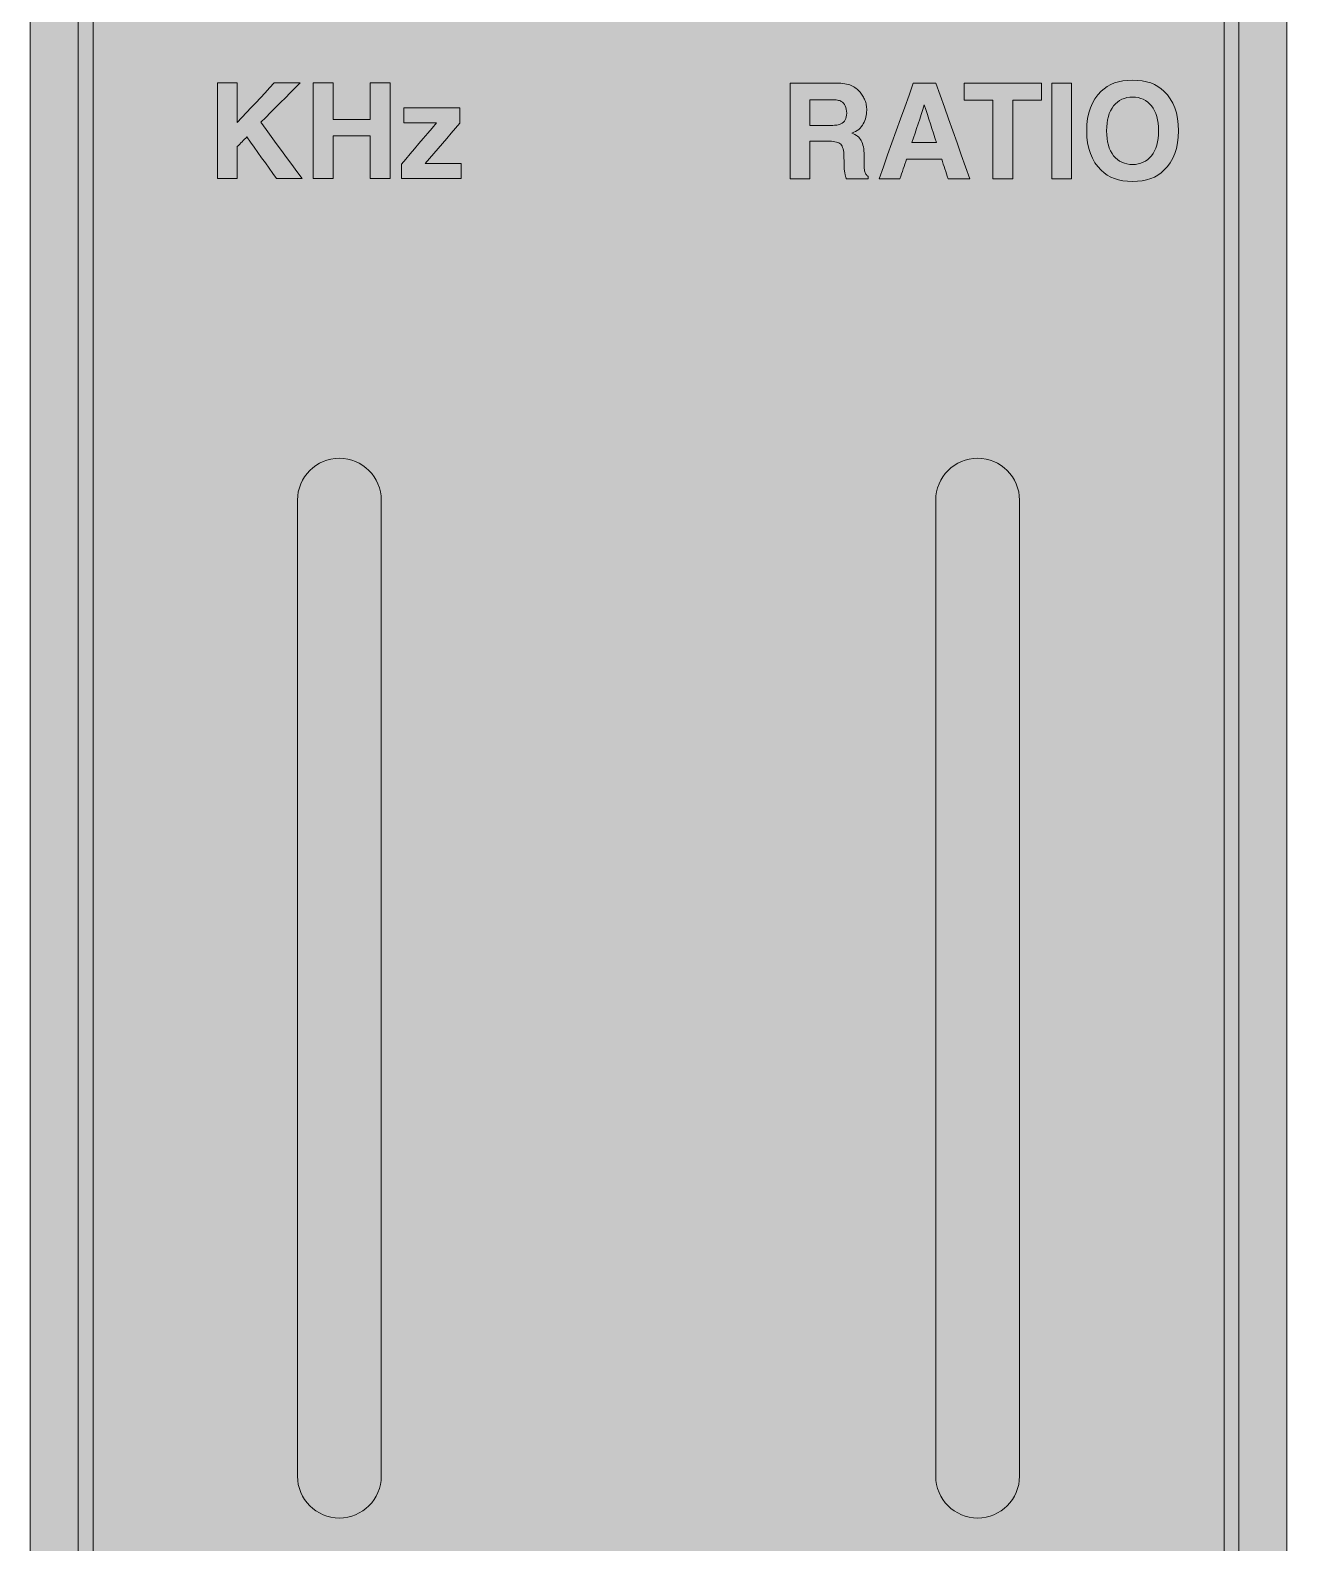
# Model space of a CAD drawing. Header units: millimetres. Extents: x 0 to 30, y -128 to 0.
# Drawn here: x 0 to 30, y -105.59 to -69.47 of the extents above; entities that cross this region are included whole.
import ezdxf

# ---------------------------------------------------------------- set-up
doc = ezdxf.new("R2010")
doc.units = ezdxf.units.MM
doc.header["$MEASUREMENT"] = 0
for name, color, linetype in [('Graphics', 7, 'Continuous'), ('Holes', 7, 'Continuous'), ('Panel', 7, 'Continuous')]:
    doc.layers.add(name, color=color, linetype=linetype)

# ---------------------------------------------------------------- blocks, each defined once
blk = doc.blocks.new('block 4')
at = {"layer": 'Graphics'}
h = blk.add_hatch(color=2, dxfattribs=at)
h.dxf.hatch_style = 2
h.paths.add_polyline_path([(18.614, -72.117), (18.672, -72.117), (18.73, -72.117), (18.788, -72.117), (18.847, -72.117), (18.905, -72.117), (18.963, -72.117), (19.022, -72.117), (19.08, -72.117), (19.128, -72.118), (19.172, -72.122), (19.212, -72.128), (19.248, -72.136), (19.28, -72.146), (19.308, -72.158), (19.332, -72.173), (19.352, -72.19), (19.369, -72.211), (19.384, -72.236), (19.397, -72.265), (19.407, -72.299), (19.416, -72.338), (19.422, -72.381), (19.426, -72.429), (19.427, -72.482), (19.428, -72.508), (19.428, -72.535), (19.429, -72.561), (19.429, -72.588), (19.429, -72.614), (19.43, -72.641), (19.43, -72.667), (19.431, -72.694), (19.431, -72.719), (19.432, -72.744), (19.434, -72.769), (19.436, -72.794), (19.439, -72.818), (19.443, -72.843), (19.446, -72.867), (19.451, -72.891), (19.453, -72.903), (19.456, -72.916), (19.459, -72.93), (19.463, -72.945), (19.467, -72.961), (19.472, -72.977), (19.477, -72.995), (19.482, -73.013), (19.548, -73.013), (19.614, -73.013), (19.679, -73.013), (19.745, -73.013), (19.811, -73.013), (19.877, -73.013), (19.943, -73.013), (20.009, -73.013), (20.009, -73.006), (20.009, -72.999), (20.009, -72.992), (20.009, -72.985), (20.009, -72.978), (20.009, -72.97), (20.009, -72.963), (20.009, -72.956), (19.992, -72.945), (19.977, -72.932), (19.964, -72.918), (19.952, -72.903), (19.942, -72.886), (19.933, -72.867), (19.926, -72.847), (19.921, -72.826), (19.918, -72.81), (19.915, -72.792), (19.913, -72.77), (19.911, -72.745), (19.91, -72.717), (19.909, -72.685), (19.908, -72.651), (19.908, -72.613), (19.908, -72.594), (19.908, -72.575), (19.908, -72.556), (19.908, -72.537), (19.908, -72.517), (19.908, -72.498), (19.908, -72.479), (19.908, -72.46), (19.907, -72.402), (19.904, -72.347), (19.899, -72.297), (19.892, -72.25), (19.882, -72.208), (19.871, -72.169), (19.858, -72.134), (19.842, -72.102), (19.824, -72.074), (19.803, -72.047), (19.78, -72.022), (19.753, -71.999), (19.724, -71.977), (19.691, -71.957), (19.656, -71.939), (19.618, -71.922), (19.664, -71.904), (19.706, -71.884), (19.745, -71.86), (19.781, -71.834), (19.813, -71.805), (19.842, -71.772), (19.867, -71.737), (19.889, -71.699), (19.909, -71.66), (19.925, -71.62), (19.94, -71.581), (19.951, -71.541), (19.96, -71.501), (19.967, -71.46), (19.97, -71.42), (19.972, -71.379), (19.971, -71.346), (19.969, -71.314), (19.966, -71.282), (19.961, -71.252), (19.955, -71.222), (19.948, -71.194), (19.939, -71.166), (19.929, -71.139), (19.918, -71.113), (19.906, -71.088), (19.893, -71.063), (19.879, -71.038), (19.865, -71.015), (19.849, -70.991), (19.832, -70.969), (19.814, -70.947), (19.792, -70.921), (19.768, -70.897), (19.743, -70.875), (19.717, -70.854), (19.69, -70.835), (19.661, -70.817), (19.631, -70.802), (19.6, -70.787), (19.567, -70.774), (19.531, -70.763), (19.491, -70.753), (19.447, -70.745), (19.4, -70.739), (19.35, -70.734), (19.297, -70.73), (19.24, -70.728), (19.103, -70.728), (18.967, -70.728), (18.83, -70.728), (18.693, -70.728), (18.557, -70.728), (18.42, -70.728), (18.284, -70.728), (18.147, -70.728), (18.147, -71.014), (18.147, -71.3), (18.147, -71.585), (18.147, -71.871), (18.147, -72.156), (18.147, -72.442), (18.147, -72.728), (18.147, -73.013), (18.205, -73.013), (18.264, -73.013), (18.322, -73.013), (18.38, -73.013), (18.439, -73.013), (18.497, -73.013), (18.555, -73.013), (18.614, -73.013), (18.614, -72.901), (18.614, -72.789), (18.614, -72.677), (18.614, -72.565), (18.614, -72.453), (18.614, -72.341), (18.614, -72.229)])
h.paths.add_polyline_path([(18.614, -71.125), (18.679, -71.125), (18.745, -71.125), (18.811, -71.125), (18.877, -71.125), (18.943, -71.125), (19.009, -71.125), (19.075, -71.125), (19.141, -71.125), (19.176, -71.126), (19.21, -71.128), (19.241, -71.131), (19.27, -71.135), (19.296, -71.141), (19.32, -71.148), (19.342, -71.156), (19.362, -71.165), (19.392, -71.185), (19.419, -71.21), (19.441, -71.238), (19.46, -71.271), (19.474, -71.308), (19.484, -71.349), (19.491, -71.395), (19.493, -71.444), (19.49, -71.491), (19.484, -71.533), (19.474, -71.571), (19.459, -71.605), (19.44, -71.635), (19.416, -71.661), (19.389, -71.684), (19.357, -71.702), (19.337, -71.711), (19.314, -71.718), (19.289, -71.725), (19.261, -71.73), (19.232, -71.734), (19.199, -71.737), (19.165, -71.738), (19.127, -71.739), (19.063, -71.739), (18.999, -71.739), (18.935, -71.739), (18.871, -71.739), (18.806, -71.739), (18.742, -71.739), (18.678, -71.739), (18.614, -71.739), (18.614, -71.662), (18.614, -71.586), (18.614, -71.509), (18.614, -71.432), (18.614, -71.355), (18.614, -71.279), (18.614, -71.202)])
h = blk.add_hatch(color=2, dxfattribs=at)
h.dxf.hatch_style = 2
h.paths.add_polyline_path([(21.083, -70.728), (20.981, -71.014), (20.879, -71.3), (20.777, -71.585), (20.675, -71.871), (20.573, -72.156), (20.471, -72.442), (20.369, -72.728), (20.267, -73.013), (20.329, -73.013), (20.392, -73.013), (20.454, -73.013), (20.516, -73.013), (20.579, -73.013), (20.641, -73.013), (20.704, -73.013), (20.766, -73.013), (20.786, -72.955), (20.805, -72.896), (20.824, -72.837), (20.844, -72.779), (20.863, -72.72), (20.882, -72.661), (20.902, -72.602), (20.921, -72.544), (21.026, -72.544), (21.131, -72.544), (21.237, -72.544), (21.342, -72.544), (21.447, -72.544), (21.552, -72.544), (21.657, -72.544), (21.763, -72.544), (21.781, -72.602), (21.8, -72.661), (21.819, -72.72), (21.838, -72.779), (21.857, -72.837), (21.876, -72.896), (21.895, -72.955), (21.913, -73.013), (21.978, -73.013), (22.043, -73.013), (22.108, -73.013), (22.172, -73.013), (22.237, -73.013), (22.302, -73.013), (22.367, -73.013), (22.431, -73.013), (22.33, -72.728), (22.229, -72.442), (22.128, -72.156), (22.027, -71.871), (21.926, -71.585), (21.825, -71.3), (21.724, -71.014), (21.623, -70.728), (21.555, -70.728), (21.488, -70.728), (21.42, -70.728), (21.353, -70.728), (21.285, -70.728), (21.218, -70.728), (21.15, -70.728)])
h.paths.add_polyline_path([(21.051, -72.15), (21.088, -72.037), (21.125, -71.925), (21.162, -71.813), (21.199, -71.7), (21.236, -71.588), (21.273, -71.475), (21.31, -71.363), (21.347, -71.251), (21.384, -71.363), (21.42, -71.475), (21.456, -71.588), (21.492, -71.7), (21.528, -71.813), (21.564, -71.925), (21.6, -72.037), (21.636, -72.15), (21.563, -72.15), (21.49, -72.15), (21.417, -72.15), (21.344, -72.15), (21.27, -72.15), (21.197, -72.15), (21.124, -72.15)])
h = blk.add_hatch(color=2, dxfattribs=at)
h.dxf.hatch_style = 2
h.paths.add_polyline_path([(23.464, -73.013), (23.464, -72.778), (23.464, -72.543), (23.464, -72.308), (23.464, -72.073), (23.464, -71.838), (23.464, -71.603), (23.464, -71.368), (23.464, -71.133), (23.55, -71.133), (23.635, -71.133), (23.721, -71.133), (23.806, -71.133), (23.892, -71.133), (23.977, -71.133), (24.063, -71.133), (24.148, -71.133), (24.148, -71.082), (24.148, -71.032), (24.148, -70.981), (24.148, -70.931), (24.148, -70.88), (24.148, -70.829), (24.148, -70.779), (24.148, -70.728), (23.917, -70.728), (23.685, -70.728), (23.454, -70.728), (23.223, -70.728), (22.991, -70.728), (22.76, -70.728), (22.528, -70.728), (22.297, -70.728), (22.297, -70.779), (22.297, -70.829), (22.297, -70.88), (22.297, -70.931), (22.297, -70.981), (22.297, -71.032), (22.297, -71.082), (22.297, -71.133), (22.383, -71.133), (22.469, -71.133), (22.555, -71.133), (22.64, -71.133), (22.726, -71.133), (22.812, -71.133), (22.898, -71.133), (22.984, -71.133), (22.984, -71.368), (22.984, -71.603), (22.984, -71.838), (22.984, -72.073), (22.984, -72.308), (22.984, -72.543), (22.984, -72.778), (22.984, -73.013), (23.044, -73.013), (23.104, -73.013), (23.164, -73.013), (23.224, -73.013), (23.284, -73.013), (23.344, -73.013), (23.404, -73.013)])
h = blk.add_hatch(color=2, dxfattribs=at)
h.dxf.hatch_style = 2
h.paths.add_polyline_path([(24.388, -73.013), (24.448, -73.013), (24.507, -73.013), (24.566, -73.013), (24.626, -73.013), (24.685, -73.013), (24.744, -73.013), (24.804, -73.013), (24.863, -73.013), (24.863, -72.728), (24.863, -72.442), (24.863, -72.156), (24.863, -71.871), (24.863, -71.585), (24.863, -71.3), (24.863, -71.014), (24.863, -70.728), (24.804, -70.728), (24.744, -70.728), (24.685, -70.728), (24.626, -70.728), (24.566, -70.728), (24.507, -70.728), (24.448, -70.728), (24.388, -70.728), (24.388, -71.014), (24.388, -71.3), (24.388, -71.585), (24.388, -71.871), (24.388, -72.156), (24.388, -72.442), (24.388, -72.728)])
h = blk.add_hatch(color=2, dxfattribs=at)
h.dxf.hatch_style = 2
h.paths.add_polyline_path([(26.32, -70.658), (26.201, -70.663), (26.09, -70.675), (25.985, -70.696), (25.888, -70.725), (25.798, -70.763), (25.715, -70.808), (25.64, -70.863), (25.571, -70.925), (25.49, -71.009), (25.419, -71.102), (25.36, -71.205), (25.311, -71.318), (25.273, -71.441), (25.246, -71.573), (25.229, -71.716), (25.224, -71.868), (25.229, -72.017), (25.246, -72.157), (25.273, -72.289), (25.311, -72.411), (25.36, -72.524), (25.419, -72.629), (25.49, -72.724), (25.571, -72.81), (25.64, -72.873), (25.715, -72.927), (25.798, -72.973), (25.888, -73.01), (25.985, -73.039), (26.09, -73.06), (26.201, -73.073), (26.32, -73.077), (26.439, -73.073), (26.551, -73.06), (26.655, -73.039), (26.752, -73.01), (26.842, -72.973), (26.925, -72.927), (27.001, -72.873), (27.069, -72.81), (27.15, -72.724), (27.22, -72.629), (27.28, -72.524), (27.328, -72.411), (27.366, -72.289), (27.393, -72.157), (27.409, -72.017), (27.415, -71.868), (27.409, -71.716), (27.393, -71.573), (27.366, -71.441), (27.328, -71.318), (27.28, -71.205), (27.22, -71.102), (27.15, -71.009), (27.069, -70.925), (27.001, -70.863), (26.925, -70.808), (26.842, -70.763), (26.752, -70.725), (26.655, -70.696), (26.551, -70.675), (26.439, -70.663)])
h.paths.add_polyline_path([(26.77, -72.463), (26.727, -72.512), (26.68, -72.555), (26.629, -72.591), (26.574, -72.62), (26.516, -72.643), (26.455, -72.659), (26.389, -72.669), (26.32, -72.672), (26.251, -72.669), (26.185, -72.659), (26.123, -72.643), (26.065, -72.62), (26.01, -72.591), (25.959, -72.555), (25.911, -72.512), (25.867, -72.463), (25.828, -72.408), (25.793, -72.347), (25.764, -72.281), (25.741, -72.21), (25.722, -72.132), (25.709, -72.05), (25.701, -71.961), (25.698, -71.868), (25.701, -71.774), (25.709, -71.686), (25.722, -71.603), (25.741, -71.526), (25.764, -71.454), (25.793, -71.388), (25.828, -71.327), (25.867, -71.272), (25.911, -71.223), (25.959, -71.181), (26.01, -71.145), (26.065, -71.115), (26.123, -71.093), (26.185, -71.076), (26.251, -71.066), (26.32, -71.063), (26.389, -71.066), (26.455, -71.076), (26.516, -71.093), (26.574, -71.116), (26.629, -71.145), (26.68, -71.181), (26.727, -71.224), (26.77, -71.273), (26.809, -71.328), (26.843, -71.389), (26.872, -71.455), (26.895, -71.527), (26.914, -71.604), (26.927, -71.686), (26.935, -71.774), (26.937, -71.868), (26.935, -71.961), (26.927, -72.05), (26.914, -72.132), (26.895, -72.21), (26.872, -72.281), (26.843, -72.347), (26.809, -72.408)])
at = {"layer": 'Graphics', "lineweight": 0}
for points in [[(18.614, -72.117), (18.672, -72.117), (18.73, -72.117), (18.788, -72.117), (18.847, -72.117), (18.905, -72.117), (18.963, -72.117), (19.022, -72.117), (19.08, -72.117), (19.128, -72.118), (19.172, -72.122), (19.212, -72.128), (19.248, -72.136), (19.28, -72.146), (19.308, -72.158), (19.332, -72.173), (19.352, -72.19), (19.369, -72.211), (19.384, -72.236), (19.397, -72.265), (19.407, -72.299), (19.416, -72.338), (19.422, -72.381), (19.426, -72.429), (19.427, -72.482), (19.428, -72.508), (19.428, -72.535), (19.429, -72.561), (19.429, -72.588), (19.429, -72.614), (19.43, -72.641), (19.43, -72.667), (19.431, -72.694), (19.431, -72.719), (19.432, -72.744), (19.434, -72.769), (19.436, -72.794), (19.439, -72.818), (19.443, -72.843), (19.446, -72.867), (19.451, -72.891), (19.453, -72.903), (19.456, -72.916), (19.459, -72.93), (19.463, -72.945), (19.467, -72.961), (19.472, -72.977), (19.477, -72.995), (19.482, -73.013), (19.548, -73.013), (19.614, -73.013), (19.679, -73.013), (19.745, -73.013), (19.811, -73.013), (19.877, -73.013), (19.943, -73.013), (20.009, -73.013), (20.009, -73.006), (20.009, -72.999), (20.009, -72.992), (20.009, -72.985), (20.009, -72.978), (20.009, -72.97), (20.009, -72.963), (20.009, -72.956), (19.992, -72.945), (19.977, -72.932), (19.964, -72.918), (19.952, -72.903), (19.942, -72.886), (19.933, -72.867), (19.926, -72.847), (19.921, -72.826), (19.918, -72.81), (19.915, -72.792), (19.913, -72.77), (19.911, -72.745), (19.91, -72.717), (19.909, -72.685), (19.908, -72.651), (19.908, -72.613), (19.908, -72.594), (19.908, -72.575), (19.908, -72.556), (19.908, -72.537), (19.908, -72.517), (19.908, -72.498), (19.908, -72.479), (19.908, -72.46), (19.907, -72.402), (19.904, -72.347), (19.899, -72.297), (19.892, -72.25), (19.882, -72.208), (19.871, -72.169), (19.858, -72.134), (19.842, -72.102), (19.824, -72.074), (19.803, -72.047), (19.78, -72.022), (19.753, -71.999), (19.724, -71.977), (19.691, -71.957), (19.656, -71.939), (19.618, -71.922), (19.664, -71.904), (19.706, -71.884), (19.745, -71.86), (19.781, -71.834), (19.813, -71.805), (19.842, -71.772), (19.867, -71.737), (19.889, -71.699), (19.909, -71.66), (19.925, -71.62), (19.94, -71.581), (19.951, -71.541), (19.96, -71.501), (19.967, -71.46), (19.97, -71.42), (19.972, -71.379), (19.971, -71.346), (19.969, -71.314), (19.966, -71.282), (19.961, -71.252), (19.955, -71.222), (19.948, -71.194), (19.939, -71.166), (19.929, -71.139), (19.918, -71.113), (19.906, -71.088), (19.893, -71.063), (19.879, -71.038), (19.865, -71.015), (19.849, -70.991), (19.832, -70.969), (19.814, -70.947), (19.792, -70.921), (19.768, -70.897), (19.743, -70.875), (19.717, -70.854), (19.69, -70.835), (19.661, -70.817), (19.631, -70.802), (19.6, -70.787), (19.567, -70.774), (19.531, -70.763), (19.491, -70.753), (19.447, -70.745), (19.4, -70.739), (19.35, -70.734), (19.297, -70.73), (19.24, -70.728), (19.103, -70.728), (18.967, -70.728), (18.83, -70.728), (18.693, -70.728), (18.557, -70.728), (18.42, -70.728), (18.284, -70.728), (18.147, -70.728), (18.147, -71.014), (18.147, -71.3), (18.147, -71.585), (18.147, -71.871), (18.147, -72.156), (18.147, -72.442), (18.147, -72.728), (18.147, -73.013), (18.205, -73.013), (18.264, -73.013), (18.322, -73.013), (18.38, -73.013), (18.439, -73.013), (18.497, -73.013), (18.555, -73.013), (18.614, -73.013), (18.614, -72.901), (18.614, -72.789), (18.614, -72.677), (18.614, -72.565), (18.614, -72.453), (18.614, -72.341), (18.614, -72.229), (18.614, -72.117), (18.614, -72.117)], [(21.083, -70.728), (20.981, -71.014), (20.879, -71.3), (20.777, -71.585), (20.675, -71.871), (20.573, -72.156), (20.471, -72.442), (20.369, -72.728), (20.267, -73.013), (20.329, -73.013), (20.392, -73.013), (20.454, -73.013), (20.516, -73.013), (20.579, -73.013), (20.641, -73.013), (20.704, -73.013), (20.766, -73.013), (20.786, -72.955), (20.805, -72.896), (20.824, -72.837), (20.844, -72.779), (20.863, -72.72), (20.882, -72.661), (20.902, -72.602), (20.921, -72.544), (21.026, -72.544), (21.131, -72.544), (21.237, -72.544), (21.342, -72.544), (21.447, -72.544), (21.552, -72.544), (21.657, -72.544), (21.763, -72.544), (21.781, -72.602), (21.8, -72.661), (21.819, -72.72), (21.838, -72.779), (21.857, -72.837), (21.876, -72.896), (21.895, -72.955), (21.913, -73.013), (21.978, -73.013), (22.043, -73.013), (22.108, -73.013), (22.172, -73.013), (22.237, -73.013), (22.302, -73.013), (22.367, -73.013), (22.431, -73.013), (22.33, -72.728), (22.229, -72.442), (22.128, -72.156), (22.027, -71.871), (21.926, -71.585), (21.825, -71.3), (21.724, -71.014), (21.623, -70.728), (21.555, -70.728), (21.488, -70.728), (21.42, -70.728), (21.353, -70.728), (21.285, -70.728), (21.218, -70.728), (21.15, -70.728), (21.083, -70.728), (21.083, -70.728)], [(23.464, -73.013), (23.464, -72.778), (23.464, -72.543), (23.464, -72.308), (23.464, -72.073), (23.464, -71.838), (23.464, -71.603), (23.464, -71.368), (23.464, -71.133), (23.55, -71.133), (23.635, -71.133), (23.721, -71.133), (23.806, -71.133), (23.892, -71.133), (23.977, -71.133), (24.063, -71.133), (24.148, -71.133), (24.148, -71.082), (24.148, -71.032), (24.148, -70.981), (24.148, -70.931), (24.148, -70.88), (24.148, -70.829), (24.148, -70.779), (24.148, -70.728), (23.917, -70.728), (23.685, -70.728), (23.454, -70.728), (23.223, -70.728), (22.991, -70.728), (22.76, -70.728), (22.528, -70.728), (22.297, -70.728), (22.297, -70.779), (22.297, -70.829), (22.297, -70.88), (22.297, -70.931), (22.297, -70.981), (22.297, -71.032), (22.297, -71.082), (22.297, -71.133), (22.383, -71.133), (22.469, -71.133), (22.555, -71.133), (22.64, -71.133), (22.726, -71.133), (22.812, -71.133), (22.898, -71.133), (22.984, -71.133), (22.984, -71.368), (22.984, -71.603), (22.984, -71.838), (22.984, -72.073), (22.984, -72.308), (22.984, -72.543), (22.984, -72.778), (22.984, -73.013), (23.044, -73.013), (23.104, -73.013), (23.164, -73.013), (23.224, -73.013), (23.284, -73.013), (23.344, -73.013), (23.404, -73.013), (23.464, -73.013), (23.464, -73.013)], [(24.388, -73.013), (24.448, -73.013), (24.507, -73.013), (24.566, -73.013), (24.626, -73.013), (24.685, -73.013), (24.744, -73.013), (24.804, -73.013), (24.863, -73.013), (24.863, -72.728), (24.863, -72.442), (24.863, -72.156), (24.863, -71.871), (24.863, -71.585), (24.863, -71.3), (24.863, -71.014), (24.863, -70.728), (24.804, -70.728), (24.744, -70.728), (24.685, -70.728), (24.626, -70.728), (24.566, -70.728), (24.507, -70.728), (24.448, -70.728), (24.388, -70.728), (24.388, -71.014), (24.388, -71.3), (24.388, -71.585), (24.388, -71.871), (24.388, -72.156), (24.388, -72.442), (24.388, -72.728), (24.388, -73.013), (24.388, -73.013)], [(26.32, -70.658), (26.201, -70.663), (26.09, -70.675), (25.985, -70.696), (25.888, -70.725), (25.798, -70.763), (25.715, -70.808), (25.64, -70.863), (25.571, -70.925), (25.49, -71.009), (25.419, -71.102), (25.36, -71.205), (25.311, -71.318), (25.273, -71.441), (25.246, -71.573), (25.229, -71.716), (25.224, -71.868), (25.229, -72.017), (25.246, -72.157), (25.273, -72.289), (25.311, -72.411), (25.36, -72.524), (25.419, -72.629), (25.49, -72.724), (25.571, -72.81), (25.64, -72.873), (25.715, -72.927), (25.798, -72.973), (25.888, -73.01), (25.985, -73.039), (26.09, -73.06), (26.201, -73.073), (26.32, -73.077), (26.439, -73.073), (26.551, -73.06), (26.655, -73.039), (26.752, -73.01), (26.842, -72.973), (26.925, -72.927), (27.001, -72.873), (27.069, -72.81), (27.15, -72.724), (27.22, -72.629), (27.28, -72.524), (27.328, -72.411), (27.366, -72.289), (27.393, -72.157), (27.409, -72.017), (27.415, -71.868), (27.409, -71.716), (27.393, -71.573), (27.366, -71.441), (27.328, -71.318), (27.28, -71.205), (27.22, -71.102), (27.15, -71.009), (27.069, -70.925), (27.001, -70.863), (26.925, -70.808), (26.842, -70.763), (26.752, -70.725), (26.655, -70.696), (26.551, -70.675), (26.439, -70.663), (26.32, -70.658), (26.32, -70.658)], [(18.614, -71.125), (18.679, -71.125), (18.745, -71.125), (18.811, -71.125), (18.877, -71.125), (18.943, -71.125), (19.009, -71.125), (19.075, -71.125), (19.141, -71.125), (19.176, -71.126), (19.21, -71.128), (19.241, -71.131), (19.27, -71.135), (19.296, -71.141), (19.32, -71.148), (19.342, -71.156), (19.362, -71.165), (19.392, -71.185), (19.419, -71.21), (19.441, -71.238), (19.46, -71.271), (19.474, -71.308), (19.484, -71.349), (19.491, -71.395), (19.493, -71.444), (19.49, -71.491), (19.484, -71.533), (19.474, -71.571), (19.459, -71.605), (19.44, -71.635), (19.416, -71.661), (19.389, -71.684), (19.357, -71.702), (19.337, -71.711), (19.314, -71.718), (19.289, -71.725), (19.261, -71.73), (19.232, -71.734), (19.199, -71.737), (19.165, -71.738), (19.127, -71.739), (19.063, -71.739), (18.999, -71.739), (18.935, -71.739), (18.871, -71.739), (18.806, -71.739), (18.742, -71.739), (18.678, -71.739), (18.614, -71.739), (18.614, -71.662), (18.614, -71.586), (18.614, -71.509), (18.614, -71.432), (18.614, -71.355), (18.614, -71.279), (18.614, -71.202), (18.614, -71.125), (18.614, -71.125)], [(26.77, -72.463), (26.727, -72.512), (26.68, -72.555), (26.629, -72.591), (26.574, -72.62), (26.516, -72.643), (26.455, -72.659), (26.389, -72.669), (26.32, -72.672), (26.251, -72.669), (26.185, -72.659), (26.123, -72.643), (26.065, -72.62), (26.01, -72.591), (25.959, -72.555), (25.911, -72.512), (25.867, -72.463), (25.828, -72.408), (25.793, -72.347), (25.764, -72.281), (25.741, -72.21), (25.722, -72.132), (25.709, -72.05), (25.701, -71.961), (25.698, -71.868), (25.701, -71.774), (25.709, -71.686), (25.722, -71.603), (25.741, -71.526), (25.764, -71.454), (25.793, -71.388), (25.828, -71.327), (25.867, -71.272), (25.911, -71.223), (25.959, -71.181), (26.01, -71.145), (26.065, -71.115), (26.123, -71.093), (26.185, -71.076), (26.251, -71.066), (26.32, -71.063), (26.389, -71.066), (26.455, -71.076), (26.516, -71.093), (26.574, -71.116), (26.629, -71.145), (26.68, -71.181), (26.727, -71.224), (26.77, -71.273), (26.809, -71.328), (26.843, -71.389), (26.872, -71.455), (26.895, -71.527), (26.914, -71.604), (26.927, -71.686), (26.935, -71.774), (26.937, -71.868), (26.935, -71.961), (26.927, -72.05), (26.914, -72.132), (26.895, -72.21), (26.872, -72.281), (26.843, -72.347), (26.809, -72.408), (26.77, -72.463), (26.77, -72.463)], [(21.051, -72.15), (21.088, -72.037), (21.125, -71.925), (21.162, -71.813), (21.199, -71.7), (21.236, -71.588), (21.273, -71.475), (21.31, -71.363), (21.347, -71.251), (21.384, -71.363), (21.42, -71.475), (21.456, -71.588), (21.492, -71.7), (21.528, -71.813), (21.564, -71.925), (21.6, -72.037), (21.636, -72.15), (21.563, -72.15), (21.49, -72.15), (21.417, -72.15), (21.344, -72.15), (21.27, -72.15), (21.197, -72.15), (21.124, -72.15), (21.051, -72.15), (21.051, -72.15)]]:
    blk.add_lwpolyline(points, dxfattribs=at)

msp = doc.modelspace()

# ---------------------------------------------------------------- hatches: boundary and pattern name
at = {"layer": 'Graphics'}
h = msp.add_hatch(color=2, dxfattribs=at)
h.dxf.hatch_style = 2
h.paths.add_polyline_path([(16.491, -1.187), (15.902, -1.776), (15.312, -2.366), (14.723, -2.955), (14.134, -3.544), (13.544, -4.134), (12.955, -4.723), (12.366, -5.312), (11.776, -5.902), (10.448, -5.902), (9.119, -5.902), (7.79, -5.902), (6.462, -5.902), (5.133, -5.902), (3.805, -5.902), (2.476, -5.902), (1.147, -5.902), (1.147, -20.486), (1.147, -35.07), (1.147, -49.654), (1.147, -64.238), (1.147, -78.822), (1.147, -93.406), (1.147, -107.991), (1.147, -122.575), (4.611, -122.575), (8.074, -122.575), (11.538, -122.575), (15.001, -122.575), (18.464, -122.575), (21.928, -122.575), (25.391, -122.575), (28.855, -122.575), (28.855, -107.401), (28.855, -92.228), (28.855, -77.054), (28.855, -61.881), (28.855, -46.708), (28.855, -31.534), (28.855, -16.361), (28.855, -1.187), (27.309, -1.187), (25.764, -1.187), (24.218, -1.187), (22.673, -1.187), (21.127, -1.187), (19.582, -1.187), (18.036, -1.187)])
h.paths.add_polyline_path([(28.502, -122.222), (25.127, -122.222), (21.751, -122.222), (18.376, -122.222), (15.001, -122.222), (11.626, -122.222), (8.25, -122.222), (4.875, -122.222), (1.5, -122.222), (1.5, -107.726), (1.5, -93.23), (1.5, -78.734), (1.5, -64.238), (1.5, -49.742), (1.5, -35.246), (1.5, -20.75), (1.5, -6.254), (2.803, -6.254), (4.106, -6.254), (5.408, -6.254), (6.711, -6.254), (8.014, -6.254), (9.317, -6.254), (10.62, -6.254), (11.922, -6.254), (12.512, -5.665), (13.101, -5.076), (13.69, -4.486), (14.28, -3.897), (14.869, -3.308), (15.458, -2.719), (16.048, -2.129), (16.637, -1.54), (18.12, -1.54), (19.603, -1.54), (21.086, -1.54), (22.569, -1.54), (24.053, -1.54), (25.536, -1.54), (27.019, -1.54), (28.502, -1.54), (28.502, -16.625), (28.502, -31.71), (28.502, -46.796), (28.502, -61.881), (28.502, -76.966), (28.502, -92.051), (28.502, -107.137)])
h = msp.add_hatch(color=2, dxfattribs=at)
h.dxf.hatch_style = 2
h.paths.add_polyline_path([(4.943, -72.246), (4.972, -72.217), (5.001, -72.188), (5.03, -72.159), (5.058, -72.129), (5.087, -72.1), (5.116, -72.071), (5.145, -72.042), (5.173, -72.013), (5.261, -72.137), (5.349, -72.262), (5.437, -72.387), (5.525, -72.512), (5.613, -72.636), (5.701, -72.761), (5.789, -72.886), (5.877, -73.01), (5.954, -73.01), (6.031, -73.01), (6.108, -73.01), (6.184, -73.01), (6.261, -73.01), (6.338, -73.01), (6.415, -73.01), (6.491, -73.01), (6.368, -72.842), (6.245, -72.674), (6.122, -72.506), (5.998, -72.338), (5.875, -72.169), (5.752, -72.001), (5.629, -71.833), (5.505, -71.665), (5.623, -71.547), (5.74, -71.43), (5.857, -71.313), (5.974, -71.195), (6.092, -71.078), (6.209, -70.96), (6.326, -70.843), (6.443, -70.725), (6.366, -70.725), (6.289, -70.725), (6.212, -70.725), (6.135, -70.725), (6.058, -70.725), (5.981, -70.725), (5.904, -70.725), (5.826, -70.725), (5.716, -70.843), (5.606, -70.961), (5.495, -71.078), (5.385, -71.196), (5.275, -71.314), (5.164, -71.431), (5.054, -71.549), (4.943, -71.667), (4.943, -71.549), (4.943, -71.431), (4.943, -71.314), (4.943, -71.196), (4.943, -71.078), (4.943, -70.961), (4.943, -70.843), (4.943, -70.725), (4.885, -70.725), (4.826, -70.725), (4.767, -70.725), (4.709, -70.725), (4.65, -70.725), (4.591, -70.725), (4.532, -70.725), (4.474, -70.725), (4.474, -71.011), (4.474, -71.296), (4.474, -71.582), (4.474, -71.868), (4.474, -72.153), (4.474, -72.439), (4.474, -72.725), (4.474, -73.01), (4.532, -73.01), (4.591, -73.01), (4.65, -73.01), (4.709, -73.01), (4.767, -73.01), (4.826, -73.01), (4.885, -73.01), (4.943, -73.01), (4.943, -72.915), (4.943, -72.819), (4.943, -72.724), (4.943, -72.628), (4.943, -72.533), (4.943, -72.437), (4.943, -72.342)])
h = msp.add_hatch(color=2, dxfattribs=at)
h.dxf.hatch_style = 2
h.paths.add_polyline_path([(8.593, -73.01), (8.593, -72.725), (8.593, -72.439), (8.593, -72.153), (8.593, -71.868), (8.593, -71.582), (8.593, -71.296), (8.593, -71.011), (8.593, -70.725), (8.534, -70.725), (8.474, -70.725), (8.415, -70.725), (8.356, -70.725), (8.296, -70.725), (8.237, -70.725), (8.178, -70.725), (8.118, -70.725), (8.118, -70.834), (8.118, -70.943), (8.118, -71.052), (8.118, -71.161), (8.118, -71.27), (8.118, -71.379), (8.118, -71.488), (8.118, -71.596), (8.007, -71.596), (7.896, -71.596), (7.785, -71.596), (7.674, -71.596), (7.563, -71.596), (7.452, -71.596), (7.341, -71.596), (7.23, -71.596), (7.23, -71.488), (7.23, -71.379), (7.23, -71.27), (7.23, -71.161), (7.23, -71.052), (7.23, -70.943), (7.23, -70.834), (7.23, -70.725), (7.171, -70.725), (7.112, -70.725), (7.052, -70.725), (6.993, -70.725), (6.934, -70.725), (6.874, -70.725), (6.815, -70.725), (6.756, -70.725), (6.756, -71.011), (6.756, -71.296), (6.756, -71.582), (6.756, -71.868), (6.756, -72.153), (6.756, -72.439), (6.756, -72.725), (6.756, -73.01), (6.815, -73.01), (6.874, -73.01), (6.934, -73.01), (6.993, -73.01), (7.052, -73.01), (7.112, -73.01), (7.171, -73.01), (7.23, -73.01), (7.23, -72.883), (7.23, -72.755), (7.23, -72.628), (7.23, -72.5), (7.23, -72.373), (7.23, -72.245), (7.23, -72.118), (7.23, -71.99), (7.341, -71.99), (7.452, -71.99), (7.563, -71.99), (7.674, -71.99), (7.785, -71.99), (7.896, -71.99), (8.007, -71.99), (8.118, -71.99), (8.118, -72.118), (8.118, -72.245), (8.118, -72.373), (8.118, -72.5), (8.118, -72.628), (8.118, -72.755), (8.118, -72.883), (8.118, -73.01), (8.178, -73.01), (8.237, -73.01), (8.296, -73.01), (8.356, -73.01), (8.415, -73.01), (8.474, -73.01), (8.534, -73.01)])
h = msp.add_hatch(color=2, dxfattribs=at)
h.dxf.hatch_style = 2
h.paths.add_polyline_path([(10.256, -71.688), (10.256, -71.642), (10.256, -71.596), (10.256, -71.55), (10.256, -71.504), (10.256, -71.458), (10.256, -71.412), (10.256, -71.366), (10.256, -71.32), (10.089, -71.32), (9.922, -71.32), (9.755, -71.32), (9.588, -71.32), (9.421, -71.32), (9.254, -71.32), (9.087, -71.32), (8.92, -71.32), (8.92, -71.365), (8.92, -71.41), (8.92, -71.455), (8.92, -71.5), (8.92, -71.545), (8.92, -71.59), (8.92, -71.635), (8.92, -71.68), (9.017, -71.68), (9.115, -71.68), (9.212, -71.68), (9.309, -71.68), (9.407, -71.68), (9.504, -71.68), (9.601, -71.68), (9.699, -71.68), (9.594, -71.803), (9.489, -71.927), (9.385, -72.05), (9.28, -72.173), (9.175, -72.296), (9.07, -72.42), (8.966, -72.543), (8.861, -72.666), (8.861, -72.709), (8.861, -72.752), (8.861, -72.795), (8.861, -72.838), (8.861, -72.881), (8.861, -72.924), (8.861, -72.967), (8.861, -73.01), (9.039, -73.01), (9.217, -73.01), (9.395, -73.01), (9.573, -73.01), (9.751, -73.01), (9.93, -73.01), (10.108, -73.01), (10.286, -73.01), (10.286, -72.965), (10.286, -72.92), (10.286, -72.874), (10.286, -72.829), (10.286, -72.784), (10.286, -72.738), (10.286, -72.693), (10.286, -72.648), (10.178, -72.648), (10.071, -72.648), (9.964, -72.648), (9.856, -72.648), (9.749, -72.648), (9.642, -72.648), (9.534, -72.648), (9.427, -72.648), (9.531, -72.528), (9.634, -72.408), (9.738, -72.288), (9.842, -72.168), (9.945, -72.048), (10.049, -71.928), (10.153, -71.808)])
at = {"layer": 'Panel'}
h = msp.add_hatch(color=7, dxfattribs=at)
h.dxf.hatch_style = 2
h.paths.add_polyline_path([(0, 0), (0, -128.5), (30, -128.5), (30, 0)])
edge = h.paths.add_edge_path()
edge.add_spline(control_points=[(8.9, -127.1), (8.9, -127.1), (6.1, -127.1), (6.1, -127.1), (5.217, -127.1), (4.5, -126.384), (4.5, -125.5), (4.5, -124.616), (5.217, -123.9), (6.1, -123.9), (6.1, -123.9), (8.9, -123.9), (8.9, -123.9), (9.784, -123.9), (10.5, -124.616), (10.5, -125.5), (10.5, -126.384), (9.784, -127.1), (8.9, -127.1)], knot_values=[0, 0, 0, 0, 1, 1, 1, 2, 2, 2, 3, 3, 3, 4, 4, 4, 5, 5, 5, 6, 6, 6, 6], degree=3, periodic=1)
edge = h.paths.add_edge_path()
edge.add_spline(control_points=[(8.9, -4.6), (8.9, -4.6), (6.1, -4.6), (6.1, -4.6), (5.217, -4.6), (4.5, -3.883), (4.5, -3), (4.5, -2.116), (5.217, -1.4), (6.1, -1.4), (6.1, -1.4), (8.9, -1.4), (8.9, -1.4), (9.784, -1.4), (10.5, -2.116), (10.5, -3), (10.5, -3.883), (9.784, -4.6), (8.9, -4.6)], knot_values=[0, 0, 0, 0, 1, 1, 1, 2, 2, 2, 3, 3, 3, 4, 4, 4, 5, 5, 5, 6, 6, 6, 6], degree=3, periodic=1)

# ---------------------------------------------------------------- linework, layer by layer
at = {"layer": 'Graphics', "lineweight": 0}
for points in [[(1.147, -64.238), (1.147, -78.822), (1.147, -93.406), (1.147, -107.991), (1.147, -122.575), (4.611, -122.575), (8.074, -122.575), (11.538, -122.575), (15.001, -122.575), (18.464, -122.575), (21.928, -122.575), (25.391, -122.575), (28.855, -122.575), (28.855, -107.401), (28.855, -92.228), (28.855, -77.054), (28.855, -61.881)], [(28.502, -61.881), (28.502, -76.966), (28.502, -92.051), (28.502, -107.137), (28.502, -122.222), (28.502, -122.222)], [(28.502, -122.222), (25.127, -122.222), (21.751, -122.222), (18.376, -122.222), (15.001, -122.222), (11.626, -122.222), (8.25, -122.222), (4.875, -122.222), (1.5, -122.222), (1.5, -107.726), (1.5, -93.23), (1.5, -78.734), (1.5, -64.238)], [(4.943, -72.246), (4.972, -72.217), (5.001, -72.188), (5.03, -72.159), (5.058, -72.129), (5.087, -72.1), (5.116, -72.071), (5.145, -72.042), (5.173, -72.013), (5.261, -72.137), (5.349, -72.262), (5.437, -72.387), (5.525, -72.512), (5.613, -72.636), (5.701, -72.761), (5.789, -72.886), (5.877, -73.01), (5.954, -73.01), (6.031, -73.01), (6.108, -73.01), (6.184, -73.01), (6.261, -73.01), (6.338, -73.01), (6.415, -73.01), (6.491, -73.01), (6.368, -72.842), (6.245, -72.674), (6.122, -72.506), (5.998, -72.338), (5.875, -72.169), (5.752, -72.001), (5.629, -71.833), (5.505, -71.665), (5.623, -71.547), (5.74, -71.43), (5.857, -71.313), (5.974, -71.195), (6.092, -71.078), (6.209, -70.96), (6.326, -70.843), (6.443, -70.725), (6.366, -70.725), (6.289, -70.725), (6.212, -70.725), (6.135, -70.725), (6.058, -70.725), (5.981, -70.725), (5.904, -70.725), (5.826, -70.725), (5.716, -70.843), (5.606, -70.961), (5.495, -71.078), (5.385, -71.196), (5.275, -71.314), (5.164, -71.431), (5.054, -71.549), (4.943, -71.667), (4.943, -71.549), (4.943, -71.431), (4.943, -71.314), (4.943, -71.196), (4.943, -71.078), (4.943, -70.961), (4.943, -70.843), (4.943, -70.725), (4.885, -70.725), (4.826, -70.725), (4.767, -70.725), (4.709, -70.725), (4.65, -70.725), (4.591, -70.725), (4.532, -70.725), (4.474, -70.725), (4.474, -71.011), (4.474, -71.296), (4.474, -71.582), (4.474, -71.868), (4.474, -72.153), (4.474, -72.439), (4.474, -72.725), (4.474, -73.01), (4.532, -73.01), (4.591, -73.01), (4.65, -73.01), (4.709, -73.01), (4.767, -73.01), (4.826, -73.01), (4.885, -73.01), (4.943, -73.01), (4.943, -72.915), (4.943, -72.819), (4.943, -72.724), (4.943, -72.628), (4.943, -72.533), (4.943, -72.437), (4.943, -72.342), (4.943, -72.246), (4.943, -72.246)], [(8.593, -73.01), (8.593, -72.725), (8.593, -72.439), (8.593, -72.153), (8.593, -71.868), (8.593, -71.582), (8.593, -71.296), (8.593, -71.011), (8.593, -70.725), (8.534, -70.725), (8.474, -70.725), (8.415, -70.725), (8.356, -70.725), (8.296, -70.725), (8.237, -70.725), (8.178, -70.725), (8.118, -70.725), (8.118, -70.834), (8.118, -70.943), (8.118, -71.052), (8.118, -71.161), (8.118, -71.27), (8.118, -71.379), (8.118, -71.488), (8.118, -71.596), (8.007, -71.596), (7.896, -71.596), (7.785, -71.596), (7.674, -71.596), (7.563, -71.596), (7.452, -71.596), (7.341, -71.596), (7.23, -71.596), (7.23, -71.488), (7.23, -71.379), (7.23, -71.27), (7.23, -71.161), (7.23, -71.052), (7.23, -70.943), (7.23, -70.834), (7.23, -70.725), (7.171, -70.725), (7.112, -70.725), (7.052, -70.725), (6.993, -70.725), (6.934, -70.725), (6.874, -70.725), (6.815, -70.725), (6.756, -70.725), (6.756, -71.011), (6.756, -71.296), (6.756, -71.582), (6.756, -71.868), (6.756, -72.153), (6.756, -72.439), (6.756, -72.725), (6.756, -73.01), (6.815, -73.01), (6.874, -73.01), (6.934, -73.01), (6.993, -73.01), (7.052, -73.01), (7.112, -73.01), (7.171, -73.01), (7.23, -73.01), (7.23, -72.883), (7.23, -72.755), (7.23, -72.628), (7.23, -72.5), (7.23, -72.373), (7.23, -72.245), (7.23, -72.118), (7.23, -71.99), (7.341, -71.99), (7.452, -71.99), (7.563, -71.99), (7.674, -71.99), (7.785, -71.99), (7.896, -71.99), (8.007, -71.99), (8.118, -71.99), (8.118, -72.118), (8.118, -72.245), (8.118, -72.373), (8.118, -72.5), (8.118, -72.628), (8.118, -72.755), (8.118, -72.883), (8.118, -73.01), (8.178, -73.01), (8.237, -73.01), (8.296, -73.01), (8.356, -73.01), (8.415, -73.01), (8.474, -73.01), (8.534, -73.01), (8.593, -73.01), (8.593, -73.01)], [(10.256, -71.688), (10.256, -71.642), (10.256, -71.596), (10.256, -71.55), (10.256, -71.504), (10.256, -71.458), (10.256, -71.412), (10.256, -71.366), (10.256, -71.32), (10.089, -71.32), (9.922, -71.32), (9.755, -71.32), (9.588, -71.32), (9.421, -71.32), (9.254, -71.32), (9.087, -71.32), (8.92, -71.32), (8.92, -71.365), (8.92, -71.41), (8.92, -71.455), (8.92, -71.5), (8.92, -71.545), (8.92, -71.59), (8.92, -71.635), (8.92, -71.68), (9.017, -71.68), (9.115, -71.68), (9.212, -71.68), (9.309, -71.68), (9.407, -71.68), (9.504, -71.68), (9.601, -71.68), (9.699, -71.68), (9.594, -71.803), (9.489, -71.927), (9.385, -72.05), (9.28, -72.173), (9.175, -72.296), (9.07, -72.42), (8.966, -72.543), (8.861, -72.666), (8.861, -72.709), (8.861, -72.752), (8.861, -72.795), (8.861, -72.838), (8.861, -72.881), (8.861, -72.924), (8.861, -72.967), (8.861, -73.01), (9.039, -73.01), (9.217, -73.01), (9.395, -73.01), (9.573, -73.01), (9.751, -73.01), (9.93, -73.01), (10.108, -73.01), (10.286, -73.01), (10.286, -72.965), (10.286, -72.92), (10.286, -72.874), (10.286, -72.829), (10.286, -72.784), (10.286, -72.738), (10.286, -72.693), (10.286, -72.648), (10.178, -72.648), (10.071, -72.648), (9.964, -72.648), (9.856, -72.648), (9.749, -72.648), (9.642, -72.648), (9.534, -72.648), (9.427, -72.648), (9.531, -72.528), (9.634, -72.408), (9.738, -72.288), (9.842, -72.168), (9.945, -72.048), (10.049, -71.928), (10.153, -71.808), (10.256, -71.688), (10.256, -71.688)]]:
    msp.add_lwpolyline(points, dxfattribs=at)
at = {"layer": 'Holes', "color": 1, "lineweight": 9}
for points in [[(7.38, -104.997), (7.38, -104.997), (7.38, -104.997), (7.38, -104.997), (6.827, -104.997), (6.38, -104.549), (6.38, -103.997), (6.38, -103.997), (6.38, -80.688), (6.38, -80.688), (6.38, -80.136), (6.827, -79.688), (7.38, -79.688), (7.38, -79.688), (7.38, -79.688), (7.38, -79.688), (7.932, -79.688), (8.38, -80.136), (8.38, -80.688), (8.38, -80.688), (8.38, -103.997), (8.38, -103.997), (8.38, -104.549), (7.932, -104.997), (7.38, -104.997)], [(22.62, -104.997), (22.62, -104.997), (22.62, -104.997), (22.62, -104.997), (22.067, -104.997), (21.62, -104.549), (21.62, -103.997), (21.62, -103.997), (21.62, -80.688), (21.62, -80.688), (21.62, -80.136), (22.067, -79.688), (22.62, -79.688), (22.62, -79.688), (22.62, -79.688), (22.62, -79.688), (23.172, -79.688), (23.62, -80.136), (23.62, -80.688), (23.62, -80.688), (23.62, -103.997), (23.62, -103.997), (23.62, -104.549), (23.172, -104.997), (22.62, -104.997)]]:
    msp.add_open_spline(points, degree=3, knots=[0, 0, 0, 0, 1, 1, 1, 2, 2, 2, 3, 3, 3, 4, 4, 4, 5, 5, 5, 6, 6, 6, 7, 7, 7, 8, 8, 8, 8], dxfattribs=at)
at = {"layer": 'Panel', "lineweight": 0}
msp.add_lwpolyline([(0, 0), (0, -128.5), (30, -128.5), (30, 0), (0, 0)], dxfattribs=at)

# ---------------------------------------------------------------- block references
at = {"layer": 'Graphics'}
msp.add_blockref('block 4', (0, 0), dxfattribs=at)

doc.saveas('drawing.dxf')
